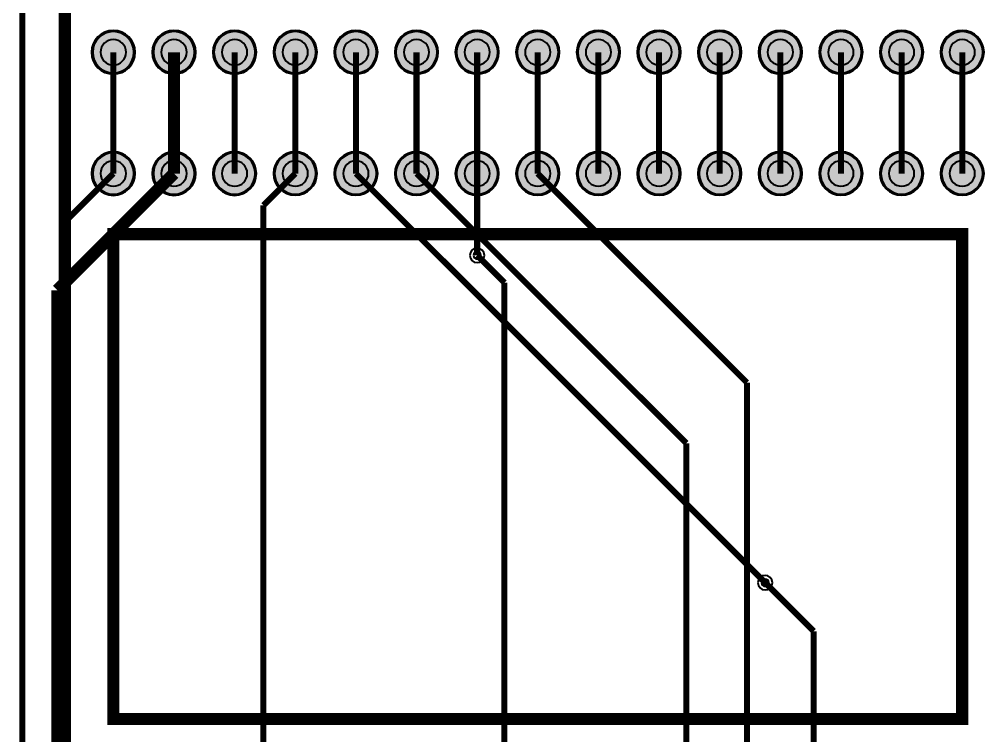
# Model space of a CAD drawing. Header units: millimetres. Extents: x -59 to 46, y -149 to -20.
# Drawn here: x -58.55 to -18.03, y -66.73 to -36.72 of the extents above; entities that cross this region are included whole.
import ezdxf

# ---------------------------------------------------------------- set-up
doc = ezdxf.new("R2010")
doc.units = ezdxf.units.MM
doc.header["$MEASUREMENT"] = 0
for name, color, linetype, true_color in [('Board-Outline-Layer', 7, 'Continuous', 0xff00ff), ('Bottom-Layer', 7, 'Continuous', 0x0000ff), ('Bottom-Paste-Mask-Layer', 7, 'Continuous', 0x800000), ('Bottom-Solder-Mask-Layer', 7, 'Continuous', 0xaa00ff), ('Hole-Layer', 7, 'Continuous', 0x222222), ('Multi-Layer', 7, 'Continuous', 0xc0c0c0), ('Top-Layer', 7, 'Continuous', 0xff0000), ('Top-Paste-Mask-Layer', 7, 'Continuous', 0x808080), ('Top-Silkscreen-Layer', 7, 'Continuous', 0xffcc00), ('Top-Solder-Mask-Layer', 7, 'Continuous', 0x800080)]:
    doc.layers.add(name, color=color, linetype=linetype, true_color=true_color)

msp = doc.modelspace()

# ---------------------------------------------------------------- hatches: boundary and pattern name
at = {"layer": 'Bottom-Layer'}
for points in [[(-55.474, -38.1, 1), (-53.747, -38.1, 1)], [(-52.934, -38.1, 1), (-51.207, -38.1, 1)], [(-50.394, -38.1, 1), (-48.666, -38.1, 1)], [(-47.854, -38.1, 1), (-46.126, -38.1, 1)], [(-45.314, -38.1, 1), (-43.586, -38.1, 1)], [(-42.774, -38.1, 1), (-41.046, -38.1, 1)], [(-40.234, -38.1, 1), (-38.506, -38.1, 1)], [(-37.694, -38.1, 1), (-35.966, -38.1, 1)], [(-35.154, -38.1, 1), (-33.426, -38.1, 1)], [(-32.614, -38.1, 1), (-30.886, -38.1, 1)], [(-30.074, -38.1, 1), (-28.346, -38.1, 1)], [(-27.534, -38.1, 1), (-25.806, -38.1, 1)], [(-24.994, -38.1, 1), (-23.266, -38.1, 1)], [(-22.454, -38.1, 1), (-20.726, -38.1, 1)], [(-19.914, -38.1, 1), (-18.186, -38.1, 1)], [(-55.474, -43.18, 1), (-53.747, -43.18, 1)], [(-52.934, -43.18, 1), (-51.207, -43.18, 1)], [(-50.394, -43.18, 1), (-48.666, -43.18, 1)], [(-47.854, -43.18, 1), (-46.126, -43.18, 1)], [(-45.314, -43.18, 1), (-43.586, -43.18, 1)], [(-42.774, -43.18, 1), (-41.046, -43.18, 1)], [(-40.234, -43.18, 1), (-38.506, -43.18, 1)], [(-37.694, -43.18, 1), (-35.966, -43.18, 1)], [(-35.154, -43.18, 1), (-33.426, -43.18, 1)], [(-32.614, -43.18, 1), (-30.886, -43.18, 1)], [(-30.074, -43.18, 1), (-28.346, -43.18, 1)], [(-27.534, -43.18, 1), (-25.806, -43.18, 1)], [(-24.994, -43.18, 1), (-23.266, -43.18, 1)], [(-22.454, -43.18, 1), (-20.726, -43.18, 1)], [(-19.914, -43.18, 1), (-18.186, -43.18, 1)]]:
    msp.add_hatch(color=256, dxfattribs=at).paths.add_polyline_path(points)
at = {"layer": 'Bottom-Paste-Mask-Layer'}
for points in [[(-55.474, -38.1, 1), (-53.747, -38.1, 1)], [(-52.934, -38.1, 1), (-51.207, -38.1, 1)], [(-50.394, -38.1, 1), (-48.666, -38.1, 1)], [(-47.854, -38.1, 1), (-46.126, -38.1, 1)], [(-45.314, -38.1, 1), (-43.586, -38.1, 1)], [(-42.774, -38.1, 1), (-41.046, -38.1, 1)], [(-40.234, -38.1, 1), (-38.506, -38.1, 1)], [(-37.694, -38.1, 1), (-35.966, -38.1, 1)], [(-35.154, -38.1, 1), (-33.426, -38.1, 1)], [(-32.614, -38.1, 1), (-30.886, -38.1, 1)], [(-30.074, -38.1, 1), (-28.346, -38.1, 1)], [(-27.534, -38.1, 1), (-25.806, -38.1, 1)], [(-24.994, -38.1, 1), (-23.266, -38.1, 1)], [(-22.454, -38.1, 1), (-20.726, -38.1, 1)], [(-19.914, -38.1, 1), (-18.186, -38.1, 1)], [(-55.474, -43.18, 1), (-53.747, -43.18, 1)], [(-52.934, -43.18, 1), (-51.207, -43.18, 1)], [(-50.394, -43.18, 1), (-48.666, -43.18, 1)], [(-47.854, -43.18, 1), (-46.126, -43.18, 1)], [(-45.314, -43.18, 1), (-43.586, -43.18, 1)], [(-42.774, -43.18, 1), (-41.046, -43.18, 1)], [(-40.234, -43.18, 1), (-38.506, -43.18, 1)], [(-37.694, -43.18, 1), (-35.966, -43.18, 1)], [(-35.154, -43.18, 1), (-33.426, -43.18, 1)], [(-32.614, -43.18, 1), (-30.886, -43.18, 1)], [(-30.074, -43.18, 1), (-28.346, -43.18, 1)], [(-27.534, -43.18, 1), (-25.806, -43.18, 1)], [(-24.994, -43.18, 1), (-23.266, -43.18, 1)], [(-22.454, -43.18, 1), (-20.726, -43.18, 1)], [(-19.914, -43.18, 1), (-18.186, -43.18, 1)]]:
    msp.add_hatch(color=256, dxfattribs=at).paths.add_polyline_path(points)
at = {"layer": 'Bottom-Solder-Mask-Layer'}
for points in [[(-55.525, -38.1, 1), (-53.696, -38.1, 1)], [(-52.985, -38.1, 1), (-51.156, -38.1, 1)], [(-50.445, -38.1, 1), (-48.616, -38.1, 1)], [(-47.904, -38.1, 1), (-46.076, -38.1, 1)], [(-45.364, -38.1, 1), (-43.536, -38.1, 1)], [(-42.824, -38.1, 1), (-40.996, -38.1, 1)], [(-40.284, -38.1, 1), (-38.456, -38.1, 1)], [(-37.744, -38.1, 1), (-35.916, -38.1, 1)], [(-35.204, -38.1, 1), (-33.376, -38.1, 1)], [(-32.664, -38.1, 1), (-30.836, -38.1, 1)], [(-30.124, -38.1, 1), (-28.296, -38.1, 1)], [(-27.584, -38.1, 1), (-25.756, -38.1, 1)], [(-25.044, -38.1, 1), (-23.216, -38.1, 1)], [(-22.504, -38.1, 1), (-20.676, -38.1, 1)], [(-19.964, -38.1, 1), (-18.136, -38.1, 1)], [(-55.525, -43.18, 1), (-53.696, -43.18, 1)], [(-52.985, -43.18, 1), (-51.156, -43.18, 1)], [(-50.445, -43.18, 1), (-48.616, -43.18, 1)], [(-47.904, -43.18, 1), (-46.076, -43.18, 1)], [(-45.364, -43.18, 1), (-43.536, -43.18, 1)], [(-42.824, -43.18, 1), (-40.996, -43.18, 1)], [(-40.284, -43.18, 1), (-38.456, -43.18, 1)], [(-37.744, -43.18, 1), (-35.916, -43.18, 1)], [(-35.204, -43.18, 1), (-33.376, -43.18, 1)], [(-32.664, -43.18, 1), (-30.836, -43.18, 1)], [(-30.124, -43.18, 1), (-28.296, -43.18, 1)], [(-27.584, -43.18, 1), (-25.756, -43.18, 1)], [(-25.044, -43.18, 1), (-23.216, -43.18, 1)], [(-22.504, -43.18, 1), (-20.676, -43.18, 1)], [(-19.964, -43.18, 1), (-18.136, -43.18, 1)]]:
    msp.add_hatch(color=256, dxfattribs=at).paths.add_polyline_path(points)
at = {"layer": 'Hole-Layer'}
for points in [[(-55.144, -38.1, 1), (-54.077, -38.1, 1)], [(-52.604, -38.1, 1), (-51.537, -38.1, 1)], [(-50.064, -38.1, 1), (-48.997, -38.1, 1)], [(-47.523, -38.1, 1), (-46.457, -38.1, 1)], [(-44.983, -38.1, 1), (-43.917, -38.1, 1)], [(-42.443, -38.1, 1), (-41.377, -38.1, 1)], [(-39.903, -38.1, 1), (-38.837, -38.1, 1)], [(-37.363, -38.1, 1), (-36.297, -38.1, 1)], [(-34.823, -38.1, 1), (-33.757, -38.1, 1)], [(-32.283, -38.1, 1), (-31.217, -38.1, 1)], [(-29.743, -38.1, 1), (-28.677, -38.1, 1)], [(-27.203, -38.1, 1), (-26.137, -38.1, 1)], [(-24.663, -38.1, 1), (-23.597, -38.1, 1)], [(-22.123, -38.1, 1), (-21.057, -38.1, 1)], [(-19.583, -38.1, 1), (-18.517, -38.1, 1)], [(-55.144, -43.18, 1), (-54.077, -43.18, 1)], [(-52.604, -43.18, 1), (-51.537, -43.18, 1)], [(-50.064, -43.18, 1), (-48.997, -43.18, 1)], [(-47.523, -43.18, 1), (-46.457, -43.18, 1)], [(-44.983, -43.18, 1), (-43.917, -43.18, 1)], [(-42.443, -43.18, 1), (-41.377, -43.18, 1)], [(-39.903, -43.18, 1), (-38.837, -43.18, 1)], [(-37.363, -43.18, 1), (-36.297, -43.18, 1)], [(-34.823, -43.18, 1), (-33.757, -43.18, 1)], [(-32.283, -43.18, 1), (-31.217, -43.18, 1)], [(-29.743, -43.18, 1), (-28.677, -43.18, 1)], [(-27.203, -43.18, 1), (-26.137, -43.18, 1)], [(-24.663, -43.18, 1), (-23.597, -43.18, 1)], [(-22.123, -43.18, 1), (-21.057, -43.18, 1)], [(-19.583, -43.18, 1), (-18.517, -43.18, 1)]]:
    msp.add_hatch(color=256, dxfattribs=at).paths.add_polyline_path(points)
at = {"layer": 'Multi-Layer'}
for points in [[(-55.474, -38.1, 1), (-53.747, -38.1, 1)], [(-55.474, -38.1, 1), (-53.747, -38.1, 1)], [(-55.474, -38.1, 1), (-53.747, -38.1, 1)], [(-52.934, -38.1, 1), (-51.207, -38.1, 1)], [(-52.934, -38.1, 1), (-51.207, -38.1, 1)], [(-52.934, -38.1, 1), (-51.207, -38.1, 1)], [(-50.394, -38.1, 1), (-48.666, -38.1, 1)], [(-50.394, -38.1, 1), (-48.666, -38.1, 1)], [(-50.394, -38.1, 1), (-48.666, -38.1, 1)], [(-47.854, -38.1, 1), (-46.126, -38.1, 1)], [(-47.854, -38.1, 1), (-46.126, -38.1, 1)], [(-47.854, -38.1, 1), (-46.126, -38.1, 1)], [(-45.314, -38.1, 1), (-43.586, -38.1, 1)], [(-45.314, -38.1, 1), (-43.586, -38.1, 1)], [(-45.314, -38.1, 1), (-43.586, -38.1, 1)], [(-42.774, -38.1, 1), (-41.046, -38.1, 1)], [(-42.774, -38.1, 1), (-41.046, -38.1, 1)], [(-42.774, -38.1, 1), (-41.046, -38.1, 1)], [(-40.234, -38.1, 1), (-38.506, -38.1, 1)], [(-40.234, -38.1, 1), (-38.506, -38.1, 1)], [(-40.234, -38.1, 1), (-38.506, -38.1, 1)], [(-37.694, -38.1, 1), (-35.966, -38.1, 1)], [(-37.694, -38.1, 1), (-35.966, -38.1, 1)], [(-37.694, -38.1, 1), (-35.966, -38.1, 1)], [(-35.154, -38.1, 1), (-33.426, -38.1, 1)], [(-35.154, -38.1, 1), (-33.426, -38.1, 1)], [(-35.154, -38.1, 1), (-33.426, -38.1, 1)], [(-32.614, -38.1, 1), (-30.886, -38.1, 1)], [(-32.614, -38.1, 1), (-30.886, -38.1, 1)], [(-32.614, -38.1, 1), (-30.886, -38.1, 1)], [(-30.074, -38.1, 1), (-28.346, -38.1, 1)], [(-30.074, -38.1, 1), (-28.346, -38.1, 1)], [(-30.074, -38.1, 1), (-28.346, -38.1, 1)], [(-27.534, -38.1, 1), (-25.806, -38.1, 1)], [(-27.534, -38.1, 1), (-25.806, -38.1, 1)], [(-27.534, -38.1, 1), (-25.806, -38.1, 1)], [(-24.994, -38.1, 1), (-23.266, -38.1, 1)], [(-24.994, -38.1, 1), (-23.266, -38.1, 1)], [(-24.994, -38.1, 1), (-23.266, -38.1, 1)], [(-22.454, -38.1, 1), (-20.726, -38.1, 1)], [(-22.454, -38.1, 1), (-20.726, -38.1, 1)], [(-22.454, -38.1, 1), (-20.726, -38.1, 1)], [(-19.914, -38.1, 1), (-18.186, -38.1, 1)], [(-19.914, -38.1, 1), (-18.186, -38.1, 1)], [(-19.914, -38.1, 1), (-18.186, -38.1, 1)], [(-55.474, -43.18, 1), (-53.747, -43.18, 1)], [(-55.474, -43.18, 1), (-53.747, -43.18, 1)], [(-55.474, -43.18, 1), (-53.747, -43.18, 1)], [(-52.934, -43.18, 1), (-51.207, -43.18, 1)], [(-52.934, -43.18, 1), (-51.207, -43.18, 1)], [(-52.934, -43.18, 1), (-51.207, -43.18, 1)], [(-50.394, -43.18, 1), (-48.666, -43.18, 1)], [(-50.394, -43.18, 1), (-48.666, -43.18, 1)], [(-50.394, -43.18, 1), (-48.666, -43.18, 1)], [(-47.854, -43.18, 1), (-46.126, -43.18, 1)], [(-47.854, -43.18, 1), (-46.126, -43.18, 1)], [(-47.854, -43.18, 1), (-46.126, -43.18, 1)], [(-45.314, -43.18, 1), (-43.586, -43.18, 1)], [(-45.314, -43.18, 1), (-43.586, -43.18, 1)], [(-45.314, -43.18, 1), (-43.586, -43.18, 1)], [(-42.774, -43.18, 1), (-41.046, -43.18, 1)], [(-42.774, -43.18, 1), (-41.046, -43.18, 1)], [(-42.774, -43.18, 1), (-41.046, -43.18, 1)], [(-40.234, -43.18, 1), (-38.506, -43.18, 1)], [(-40.234, -43.18, 1), (-38.506, -43.18, 1)], [(-40.234, -43.18, 1), (-38.506, -43.18, 1)], [(-37.694, -43.18, 1), (-35.966, -43.18, 1)], [(-37.694, -43.18, 1), (-35.966, -43.18, 1)], [(-37.694, -43.18, 1), (-35.966, -43.18, 1)], [(-35.154, -43.18, 1), (-33.426, -43.18, 1)], [(-35.154, -43.18, 1), (-33.426, -43.18, 1)], [(-35.154, -43.18, 1), (-33.426, -43.18, 1)], [(-32.614, -43.18, 1), (-30.886, -43.18, 1)], [(-32.614, -43.18, 1), (-30.886, -43.18, 1)], [(-32.614, -43.18, 1), (-30.886, -43.18, 1)], [(-30.074, -43.18, 1), (-28.346, -43.18, 1)], [(-30.074, -43.18, 1), (-28.346, -43.18, 1)], [(-30.074, -43.18, 1), (-28.346, -43.18, 1)], [(-27.534, -43.18, 1), (-25.806, -43.18, 1)], [(-27.534, -43.18, 1), (-25.806, -43.18, 1)], [(-27.534, -43.18, 1), (-25.806, -43.18, 1)], [(-24.994, -43.18, 1), (-23.266, -43.18, 1)], [(-24.994, -43.18, 1), (-23.266, -43.18, 1)], [(-24.994, -43.18, 1), (-23.266, -43.18, 1)], [(-22.454, -43.18, 1), (-20.726, -43.18, 1)], [(-22.454, -43.18, 1), (-20.726, -43.18, 1)], [(-22.454, -43.18, 1), (-20.726, -43.18, 1)], [(-19.914, -43.18, 1), (-18.186, -43.18, 1)], [(-19.914, -43.18, 1), (-18.186, -43.18, 1)], [(-19.914, -43.18, 1), (-18.186, -43.18, 1)]]:
    msp.add_hatch(color=256, dxfattribs=at).paths.add_polyline_path(points)
at = {"layer": 'Top-Layer'}
for points in [[(-55.474, -38.1, 1), (-53.747, -38.1, 1)], [(-52.934, -38.1, 1), (-51.207, -38.1, 1)], [(-50.394, -38.1, 1), (-48.666, -38.1, 1)], [(-47.854, -38.1, 1), (-46.126, -38.1, 1)], [(-45.314, -38.1, 1), (-43.586, -38.1, 1)], [(-42.774, -38.1, 1), (-41.046, -38.1, 1)], [(-40.234, -38.1, 1), (-38.506, -38.1, 1)], [(-37.694, -38.1, 1), (-35.966, -38.1, 1)], [(-35.154, -38.1, 1), (-33.426, -38.1, 1)], [(-32.614, -38.1, 1), (-30.886, -38.1, 1)], [(-30.074, -38.1, 1), (-28.346, -38.1, 1)], [(-27.534, -38.1, 1), (-25.806, -38.1, 1)], [(-24.994, -38.1, 1), (-23.266, -38.1, 1)], [(-22.454, -38.1, 1), (-20.726, -38.1, 1)], [(-19.914, -38.1, 1), (-18.186, -38.1, 1)], [(-55.474, -43.18, 1), (-53.747, -43.18, 1)], [(-52.934, -43.18, 1), (-51.207, -43.18, 1)], [(-50.394, -43.18, 1), (-48.666, -43.18, 1)], [(-47.854, -43.18, 1), (-46.126, -43.18, 1)], [(-45.314, -43.18, 1), (-43.586, -43.18, 1)], [(-42.774, -43.18, 1), (-41.046, -43.18, 1)], [(-40.234, -43.18, 1), (-38.506, -43.18, 1)], [(-37.694, -43.18, 1), (-35.966, -43.18, 1)], [(-35.154, -43.18, 1), (-33.426, -43.18, 1)], [(-32.614, -43.18, 1), (-30.886, -43.18, 1)], [(-30.074, -43.18, 1), (-28.346, -43.18, 1)], [(-27.534, -43.18, 1), (-25.806, -43.18, 1)], [(-24.994, -43.18, 1), (-23.266, -43.18, 1)], [(-22.454, -43.18, 1), (-20.726, -43.18, 1)], [(-19.914, -43.18, 1), (-18.186, -43.18, 1)]]:
    msp.add_hatch(color=256, dxfattribs=at).paths.add_polyline_path(points)
at = {"layer": 'Top-Paste-Mask-Layer'}
for points in [[(-55.474, -38.1, 1), (-53.747, -38.1, 1)], [(-52.934, -38.1, 1), (-51.207, -38.1, 1)], [(-50.394, -38.1, 1), (-48.666, -38.1, 1)], [(-47.854, -38.1, 1), (-46.126, -38.1, 1)], [(-45.314, -38.1, 1), (-43.586, -38.1, 1)], [(-42.774, -38.1, 1), (-41.046, -38.1, 1)], [(-40.234, -38.1, 1), (-38.506, -38.1, 1)], [(-37.694, -38.1, 1), (-35.966, -38.1, 1)], [(-35.154, -38.1, 1), (-33.426, -38.1, 1)], [(-32.614, -38.1, 1), (-30.886, -38.1, 1)], [(-30.074, -38.1, 1), (-28.346, -38.1, 1)], [(-27.534, -38.1, 1), (-25.806, -38.1, 1)], [(-24.994, -38.1, 1), (-23.266, -38.1, 1)], [(-22.454, -38.1, 1), (-20.726, -38.1, 1)], [(-19.914, -38.1, 1), (-18.186, -38.1, 1)], [(-55.474, -43.18, 1), (-53.747, -43.18, 1)], [(-52.934, -43.18, 1), (-51.207, -43.18, 1)], [(-50.394, -43.18, 1), (-48.666, -43.18, 1)], [(-47.854, -43.18, 1), (-46.126, -43.18, 1)], [(-45.314, -43.18, 1), (-43.586, -43.18, 1)], [(-42.774, -43.18, 1), (-41.046, -43.18, 1)], [(-40.234, -43.18, 1), (-38.506, -43.18, 1)], [(-37.694, -43.18, 1), (-35.966, -43.18, 1)], [(-35.154, -43.18, 1), (-33.426, -43.18, 1)], [(-32.614, -43.18, 1), (-30.886, -43.18, 1)], [(-30.074, -43.18, 1), (-28.346, -43.18, 1)], [(-27.534, -43.18, 1), (-25.806, -43.18, 1)], [(-24.994, -43.18, 1), (-23.266, -43.18, 1)], [(-22.454, -43.18, 1), (-20.726, -43.18, 1)], [(-19.914, -43.18, 1), (-18.186, -43.18, 1)]]:
    msp.add_hatch(color=256, dxfattribs=at).paths.add_polyline_path(points)
at = {"layer": 'Top-Solder-Mask-Layer'}
for points in [[(-55.525, -38.1, 1), (-53.696, -38.1, 1)], [(-52.985, -38.1, 1), (-51.156, -38.1, 1)], [(-50.445, -38.1, 1), (-48.616, -38.1, 1)], [(-47.904, -38.1, 1), (-46.076, -38.1, 1)], [(-45.364, -38.1, 1), (-43.536, -38.1, 1)], [(-42.824, -38.1, 1), (-40.996, -38.1, 1)], [(-40.284, -38.1, 1), (-38.456, -38.1, 1)], [(-37.744, -38.1, 1), (-35.916, -38.1, 1)], [(-35.204, -38.1, 1), (-33.376, -38.1, 1)], [(-32.664, -38.1, 1), (-30.836, -38.1, 1)], [(-30.124, -38.1, 1), (-28.296, -38.1, 1)], [(-27.584, -38.1, 1), (-25.756, -38.1, 1)], [(-25.044, -38.1, 1), (-23.216, -38.1, 1)], [(-22.504, -38.1, 1), (-20.676, -38.1, 1)], [(-19.964, -38.1, 1), (-18.136, -38.1, 1)], [(-55.525, -43.18, 1), (-53.696, -43.18, 1)], [(-52.985, -43.18, 1), (-51.156, -43.18, 1)], [(-50.445, -43.18, 1), (-48.616, -43.18, 1)], [(-47.904, -43.18, 1), (-46.076, -43.18, 1)], [(-45.364, -43.18, 1), (-43.536, -43.18, 1)], [(-42.824, -43.18, 1), (-40.996, -43.18, 1)], [(-40.284, -43.18, 1), (-38.456, -43.18, 1)], [(-37.744, -43.18, 1), (-35.916, -43.18, 1)], [(-35.204, -43.18, 1), (-33.376, -43.18, 1)], [(-32.664, -43.18, 1), (-30.836, -43.18, 1)], [(-30.124, -43.18, 1), (-28.296, -43.18, 1)], [(-27.584, -43.18, 1), (-25.756, -43.18, 1)], [(-25.044, -43.18, 1), (-23.216, -43.18, 1)], [(-22.504, -43.18, 1), (-20.676, -43.18, 1)], [(-19.964, -43.18, 1), (-18.136, -43.18, 1)]]:
    msp.add_hatch(color=256, dxfattribs=at).paths.add_polyline_path(points)

# ---------------------------------------------------------------- linework, layer by layer
at = {"layer": 'Board-Outline-Layer', "const_width": 0.254}
msp.add_lwpolyline([(35.56, -83.82), (35.56, -109.22), (33.02, -111.76), (-55.88, -111.76), (-58.42, -109.22), (-58.42, -25.4), (-53.34, -20.32), (38.1, -20.32), (46.228, -28.448), (46.228, -78.486)], close=True, dxfattribs=at)
at = {"layer": 'Bottom-Layer'}
for points in [[(-55.474, -38.1, 1), (-53.747, -38.1, 1)], [(-52.934, -38.1, 1), (-51.207, -38.1, 1)], [(-50.394, -38.1, 1), (-48.666, -38.1, 1)], [(-47.854, -38.1, 1), (-46.126, -38.1, 1)], [(-45.314, -38.1, 1), (-43.586, -38.1, 1)], [(-42.774, -38.1, 1), (-41.046, -38.1, 1)], [(-40.234, -38.1, 1), (-38.506, -38.1, 1)], [(-37.694, -38.1, 1), (-35.966, -38.1, 1)], [(-35.154, -38.1, 1), (-33.426, -38.1, 1)], [(-32.614, -38.1, 1), (-30.886, -38.1, 1)], [(-30.074, -38.1, 1), (-28.346, -38.1, 1)], [(-27.534, -38.1, 1), (-25.806, -38.1, 1)], [(-24.994, -38.1, 1), (-23.266, -38.1, 1)], [(-22.454, -38.1, 1), (-20.726, -38.1, 1)], [(-19.914, -38.1, 1), (-18.186, -38.1, 1)], [(-55.474, -43.18, 1), (-53.747, -43.18, 1)], [(-52.934, -43.18, 1), (-51.207, -43.18, 1)], [(-50.394, -43.18, 1), (-48.666, -43.18, 1)], [(-47.854, -43.18, 1), (-46.126, -43.18, 1)], [(-45.314, -43.18, 1), (-43.586, -43.18, 1)], [(-42.774, -43.18, 1), (-41.046, -43.18, 1)], [(-40.234, -43.18, 1), (-38.506, -43.18, 1)], [(-37.694, -43.18, 1), (-35.966, -43.18, 1)], [(-35.154, -43.18, 1), (-33.426, -43.18, 1)], [(-32.614, -43.18, 1), (-30.886, -43.18, 1)], [(-30.074, -43.18, 1), (-28.346, -43.18, 1)], [(-27.534, -43.18, 1), (-25.806, -43.18, 1)], [(-24.994, -43.18, 1), (-23.266, -43.18, 1)], [(-22.454, -43.18, 1), (-20.726, -43.18, 1)], [(-19.914, -43.18, 1), (-18.186, -43.18, 1)]]:
    msp.add_lwpolyline(points, format="xyb", close=True, dxfattribs=at)
for points, const_width in [([(-52.07, -43.18), (-52.07, -38.1)], 0.508), ([(-49.53, -43.18), (-49.53, -38.1)], 0.254), ([(-46.99, -43.18), (-46.99, -38.1)], 0.254), ([(-44.45, -43.18), (-44.45, -38.1)], 0.254), ([(-39.37, -43.18), (-39.37, -38.1)], 0.254), ([(-34.29, -43.18), (-34.29, -38.1)], 0.254), ([(-31.75, -43.18), (-31.75, -38.1)], 0.254), ([(-29.21, -43.18), (-29.21, -38.1)], 0.254), ([(-26.67, -43.18), (-26.67, -38.1)], 0.254), ([(-24.13, -43.18), (-24.13, -38.1)], 0.254), ([(-21.59, -43.18), (-21.59, -38.1)], 0.254), ([(-19.05, -43.18), (-19.05, -38.1)], 0.254), ([(-56.96, -48.07), (-52.07, -43.18)], 0.508), ([(-48.324, -44.514), (-46.99, -43.18)], 0.254), ([(-27.305, -60.325), (-44.45, -43.18)], 0.254), ([(-39.37, -46.609), (-39.37, -43.18)], 0.254), ([(-48.324, -75.248), (-48.324, -44.514)], 0.254), ([(-56.96, -93.536), (-56.96, -48.07)], 0.508)]:
    msp.add_lwpolyline(points, dxfattribs=dict(at, const_width=const_width))
at = {"layer": 'Bottom-Paste-Mask-Layer'}
for points in [[(-55.474, -38.1, 1), (-53.747, -38.1, 1)], [(-52.934, -38.1, 1), (-51.207, -38.1, 1)], [(-50.394, -38.1, 1), (-48.666, -38.1, 1)], [(-47.854, -38.1, 1), (-46.126, -38.1, 1)], [(-45.314, -38.1, 1), (-43.586, -38.1, 1)], [(-42.774, -38.1, 1), (-41.046, -38.1, 1)], [(-40.234, -38.1, 1), (-38.506, -38.1, 1)], [(-37.694, -38.1, 1), (-35.966, -38.1, 1)], [(-35.154, -38.1, 1), (-33.426, -38.1, 1)], [(-32.614, -38.1, 1), (-30.886, -38.1, 1)], [(-30.074, -38.1, 1), (-28.346, -38.1, 1)], [(-27.534, -38.1, 1), (-25.806, -38.1, 1)], [(-24.994, -38.1, 1), (-23.266, -38.1, 1)], [(-22.454, -38.1, 1), (-20.726, -38.1, 1)], [(-19.914, -38.1, 1), (-18.186, -38.1, 1)], [(-55.474, -43.18, 1), (-53.747, -43.18, 1)], [(-52.934, -43.18, 1), (-51.207, -43.18, 1)], [(-50.394, -43.18, 1), (-48.666, -43.18, 1)], [(-47.854, -43.18, 1), (-46.126, -43.18, 1)], [(-45.314, -43.18, 1), (-43.586, -43.18, 1)], [(-42.774, -43.18, 1), (-41.046, -43.18, 1)], [(-40.234, -43.18, 1), (-38.506, -43.18, 1)], [(-37.694, -43.18, 1), (-35.966, -43.18, 1)], [(-35.154, -43.18, 1), (-33.426, -43.18, 1)], [(-32.614, -43.18, 1), (-30.886, -43.18, 1)], [(-30.074, -43.18, 1), (-28.346, -43.18, 1)], [(-27.534, -43.18, 1), (-25.806, -43.18, 1)], [(-24.994, -43.18, 1), (-23.266, -43.18, 1)], [(-22.454, -43.18, 1), (-20.726, -43.18, 1)], [(-19.914, -43.18, 1), (-18.186, -43.18, 1)]]:
    msp.add_lwpolyline(points, format="xyb", close=True, dxfattribs=at)
at = {"layer": 'Bottom-Solder-Mask-Layer'}
for points in [[(-55.525, -38.1, 1), (-53.696, -38.1), (-53.696, -38.1, 1), (-55.525, -38.1)], [(-52.985, -38.1, 1), (-51.156, -38.1), (-51.156, -38.1, 1), (-52.985, -38.1)], [(-50.445, -38.1, 1), (-48.616, -38.1), (-48.616, -38.1, 1), (-50.445, -38.1)], [(-47.904, -38.1, 1), (-46.076, -38.1), (-46.076, -38.1, 1), (-47.904, -38.1)], [(-45.364, -38.1, 1), (-43.536, -38.1), (-43.536, -38.1, 1), (-45.364, -38.1)], [(-42.824, -38.1, 1), (-40.996, -38.1), (-40.996, -38.1, 1), (-42.824, -38.1)], [(-40.284, -38.1, 1), (-38.456, -38.1), (-38.456, -38.1, 1), (-40.284, -38.1)], [(-37.744, -38.1, 1), (-35.916, -38.1), (-35.916, -38.1, 1), (-37.744, -38.1)], [(-35.204, -38.1, 1), (-33.376, -38.1), (-33.376, -38.1, 1), (-35.204, -38.1)], [(-32.664, -38.1, 1), (-30.836, -38.1), (-30.836, -38.1, 1), (-32.664, -38.1)], [(-30.124, -38.1, 1), (-28.296, -38.1), (-28.296, -38.1, 1), (-30.124, -38.1)], [(-27.584, -38.1, 1), (-25.756, -38.1), (-25.756, -38.1, 1), (-27.584, -38.1)], [(-25.044, -38.1, 1), (-23.216, -38.1), (-23.216, -38.1, 1), (-25.044, -38.1)], [(-22.504, -38.1, 1), (-20.676, -38.1), (-20.676, -38.1, 1), (-22.504, -38.1)], [(-19.964, -38.1, 1), (-18.136, -38.1), (-18.136, -38.1, 1), (-19.964, -38.1)], [(-55.525, -43.18, 1), (-53.696, -43.18), (-53.696, -43.18, 1), (-55.525, -43.18)], [(-52.985, -43.18, 1), (-51.156, -43.18), (-51.156, -43.18, 1), (-52.985, -43.18)], [(-50.445, -43.18, 1), (-48.616, -43.18), (-48.616, -43.18, 1), (-50.445, -43.18)], [(-47.904, -43.18, 1), (-46.076, -43.18), (-46.076, -43.18, 1), (-47.904, -43.18)], [(-45.364, -43.18, 1), (-43.536, -43.18), (-43.536, -43.18, 1), (-45.364, -43.18)], [(-42.824, -43.18, 1), (-40.996, -43.18), (-40.996, -43.18, 1), (-42.824, -43.18)], [(-40.284, -43.18, 1), (-38.456, -43.18), (-38.456, -43.18, 1), (-40.284, -43.18)], [(-37.744, -43.18, 1), (-35.916, -43.18), (-35.916, -43.18, 1), (-37.744, -43.18)], [(-35.204, -43.18, 1), (-33.376, -43.18), (-33.376, -43.18, 1), (-35.204, -43.18)], [(-32.664, -43.18, 1), (-30.836, -43.18), (-30.836, -43.18, 1), (-32.664, -43.18)], [(-30.124, -43.18, 1), (-28.296, -43.18), (-28.296, -43.18, 1), (-30.124, -43.18)], [(-27.584, -43.18, 1), (-25.756, -43.18), (-25.756, -43.18, 1), (-27.584, -43.18)], [(-25.044, -43.18, 1), (-23.216, -43.18), (-23.216, -43.18, 1), (-25.044, -43.18)], [(-22.504, -43.18, 1), (-20.676, -43.18), (-20.676, -43.18, 1), (-22.504, -43.18)], [(-19.964, -43.18, 1), (-18.136, -43.18), (-18.136, -43.18, 1), (-19.964, -43.18)]]:
    msp.add_lwpolyline(points, format="xyb", dxfattribs=at)
at = {"layer": 'Hole-Layer'}
for points in [[(-55.144, -38.1, 1), (-54.077, -38.1), (-54.077, -38.1, 1), (-55.144, -38.1)], [(-52.604, -38.1, 1), (-51.537, -38.1), (-51.537, -38.1, 1), (-52.604, -38.1)], [(-50.064, -38.1, 1), (-48.997, -38.1), (-48.997, -38.1, 1), (-50.064, -38.1)], [(-47.523, -38.1, 1), (-46.457, -38.1), (-46.457, -38.1, 1), (-47.523, -38.1)], [(-44.983, -38.1, 1), (-43.917, -38.1), (-43.917, -38.1, 1), (-44.983, -38.1)], [(-42.443, -38.1, 1), (-41.377, -38.1), (-41.377, -38.1, 1), (-42.443, -38.1)], [(-39.903, -38.1, 1), (-38.837, -38.1), (-38.837, -38.1, 1), (-39.903, -38.1)], [(-37.363, -38.1, 1), (-36.297, -38.1), (-36.297, -38.1, 1), (-37.363, -38.1)], [(-34.823, -38.1, 1), (-33.757, -38.1), (-33.757, -38.1, 1), (-34.823, -38.1)], [(-32.283, -38.1, 1), (-31.217, -38.1), (-31.217, -38.1, 1), (-32.283, -38.1)], [(-29.743, -38.1, 1), (-28.677, -38.1), (-28.677, -38.1, 1), (-29.743, -38.1)], [(-27.203, -38.1, 1), (-26.137, -38.1), (-26.137, -38.1, 1), (-27.203, -38.1)], [(-24.663, -38.1, 1), (-23.597, -38.1), (-23.597, -38.1, 1), (-24.663, -38.1)], [(-22.123, -38.1, 1), (-21.057, -38.1), (-21.057, -38.1, 1), (-22.123, -38.1)], [(-19.583, -38.1, 1), (-18.517, -38.1), (-18.517, -38.1, 1), (-19.583, -38.1)], [(-55.144, -43.18, 1), (-54.077, -43.18), (-54.077, -43.18, 1), (-55.144, -43.18)], [(-52.604, -43.18, 1), (-51.537, -43.18), (-51.537, -43.18, 1), (-52.604, -43.18)], [(-50.064, -43.18, 1), (-48.997, -43.18), (-48.997, -43.18, 1), (-50.064, -43.18)], [(-47.523, -43.18, 1), (-46.457, -43.18), (-46.457, -43.18, 1), (-47.523, -43.18)], [(-44.983, -43.18, 1), (-43.917, -43.18), (-43.917, -43.18, 1), (-44.983, -43.18)], [(-42.443, -43.18, 1), (-41.377, -43.18), (-41.377, -43.18, 1), (-42.443, -43.18)], [(-39.903, -43.18, 1), (-38.837, -43.18), (-38.837, -43.18, 1), (-39.903, -43.18)], [(-37.363, -43.18, 1), (-36.297, -43.18), (-36.297, -43.18, 1), (-37.363, -43.18)], [(-34.823, -43.18, 1), (-33.757, -43.18), (-33.757, -43.18, 1), (-34.823, -43.18)], [(-32.283, -43.18, 1), (-31.217, -43.18), (-31.217, -43.18, 1), (-32.283, -43.18)], [(-29.743, -43.18, 1), (-28.677, -43.18), (-28.677, -43.18, 1), (-29.743, -43.18)], [(-27.203, -43.18, 1), (-26.137, -43.18), (-26.137, -43.18, 1), (-27.203, -43.18)], [(-24.663, -43.18, 1), (-23.597, -43.18), (-23.597, -43.18, 1), (-24.663, -43.18)], [(-22.123, -43.18, 1), (-21.057, -43.18), (-21.057, -43.18, 1), (-22.123, -43.18)], [(-19.583, -43.18, 1), (-18.517, -43.18), (-18.517, -43.18, 1), (-19.583, -43.18)]]:
    msp.add_lwpolyline(points, format="xyb", dxfattribs=at)
for points in [[(-39.523, -46.609, 1), (-39.218, -46.609, 1)], [(-27.458, -60.325, 1), (-27.153, -60.325, 1)]]:
    msp.add_lwpolyline(points, format="xyb", close=True, dxfattribs=at)
at = {"layer": 'Multi-Layer'}
for points in [[(-55.474, -38.1, 1), (-53.747, -38.1, 1)], [(-55.474, -38.1, 1), (-53.747, -38.1, 1)], [(-55.474, -38.1, 1), (-53.747, -38.1, 1)], [(-52.934, -38.1, 1), (-51.207, -38.1, 1)], [(-52.934, -38.1, 1), (-51.207, -38.1, 1)], [(-52.934, -38.1, 1), (-51.207, -38.1, 1)], [(-50.394, -38.1, 1), (-48.666, -38.1, 1)], [(-50.394, -38.1, 1), (-48.666, -38.1, 1)], [(-50.394, -38.1, 1), (-48.666, -38.1, 1)], [(-47.854, -38.1, 1), (-46.126, -38.1, 1)], [(-47.854, -38.1, 1), (-46.126, -38.1, 1)], [(-47.854, -38.1, 1), (-46.126, -38.1, 1)], [(-45.314, -38.1, 1), (-43.586, -38.1, 1)], [(-45.314, -38.1, 1), (-43.586, -38.1, 1)], [(-45.314, -38.1, 1), (-43.586, -38.1, 1)], [(-42.774, -38.1, 1), (-41.046, -38.1, 1)], [(-42.774, -38.1, 1), (-41.046, -38.1, 1)], [(-42.774, -38.1, 1), (-41.046, -38.1, 1)], [(-40.234, -38.1, 1), (-38.506, -38.1, 1)], [(-40.234, -38.1, 1), (-38.506, -38.1, 1)], [(-40.234, -38.1, 1), (-38.506, -38.1, 1)], [(-37.694, -38.1, 1), (-35.966, -38.1, 1)], [(-37.694, -38.1, 1), (-35.966, -38.1, 1)], [(-37.694, -38.1, 1), (-35.966, -38.1, 1)], [(-35.154, -38.1, 1), (-33.426, -38.1, 1)], [(-35.154, -38.1, 1), (-33.426, -38.1, 1)], [(-35.154, -38.1, 1), (-33.426, -38.1, 1)], [(-32.614, -38.1, 1), (-30.886, -38.1, 1)], [(-32.614, -38.1, 1), (-30.886, -38.1, 1)], [(-32.614, -38.1, 1), (-30.886, -38.1, 1)], [(-30.074, -38.1, 1), (-28.346, -38.1, 1)], [(-30.074, -38.1, 1), (-28.346, -38.1, 1)], [(-30.074, -38.1, 1), (-28.346, -38.1, 1)], [(-27.534, -38.1, 1), (-25.806, -38.1, 1)], [(-27.534, -38.1, 1), (-25.806, -38.1, 1)], [(-27.534, -38.1, 1), (-25.806, -38.1, 1)], [(-24.994, -38.1, 1), (-23.266, -38.1, 1)], [(-24.994, -38.1, 1), (-23.266, -38.1, 1)], [(-24.994, -38.1, 1), (-23.266, -38.1, 1)], [(-22.454, -38.1, 1), (-20.726, -38.1, 1)], [(-22.454, -38.1, 1), (-20.726, -38.1, 1)], [(-22.454, -38.1, 1), (-20.726, -38.1, 1)], [(-19.914, -38.1, 1), (-18.186, -38.1, 1)], [(-19.914, -38.1, 1), (-18.186, -38.1, 1)], [(-19.914, -38.1, 1), (-18.186, -38.1, 1)], [(-55.474, -43.18, 1), (-53.747, -43.18, 1)], [(-55.474, -43.18, 1), (-53.747, -43.18, 1)], [(-55.474, -43.18, 1), (-53.747, -43.18, 1)], [(-52.934, -43.18, 1), (-51.207, -43.18, 1)], [(-52.934, -43.18, 1), (-51.207, -43.18, 1)], [(-52.934, -43.18, 1), (-51.207, -43.18, 1)], [(-50.394, -43.18, 1), (-48.666, -43.18, 1)], [(-50.394, -43.18, 1), (-48.666, -43.18, 1)], [(-50.394, -43.18, 1), (-48.666, -43.18, 1)], [(-47.854, -43.18, 1), (-46.126, -43.18, 1)], [(-47.854, -43.18, 1), (-46.126, -43.18, 1)], [(-47.854, -43.18, 1), (-46.126, -43.18, 1)], [(-45.314, -43.18, 1), (-43.586, -43.18, 1)], [(-45.314, -43.18, 1), (-43.586, -43.18, 1)], [(-45.314, -43.18, 1), (-43.586, -43.18, 1)], [(-42.774, -43.18, 1), (-41.046, -43.18, 1)], [(-42.774, -43.18, 1), (-41.046, -43.18, 1)], [(-42.774, -43.18, 1), (-41.046, -43.18, 1)], [(-40.234, -43.18, 1), (-38.506, -43.18, 1)], [(-40.234, -43.18, 1), (-38.506, -43.18, 1)], [(-40.234, -43.18, 1), (-38.506, -43.18, 1)], [(-37.694, -43.18, 1), (-35.966, -43.18, 1)], [(-37.694, -43.18, 1), (-35.966, -43.18, 1)], [(-37.694, -43.18, 1), (-35.966, -43.18, 1)], [(-35.154, -43.18, 1), (-33.426, -43.18, 1)], [(-35.154, -43.18, 1), (-33.426, -43.18, 1)], [(-35.154, -43.18, 1), (-33.426, -43.18, 1)], [(-32.614, -43.18, 1), (-30.886, -43.18, 1)], [(-32.614, -43.18, 1), (-30.886, -43.18, 1)], [(-32.614, -43.18, 1), (-30.886, -43.18, 1)], [(-30.074, -43.18, 1), (-28.346, -43.18, 1)], [(-30.074, -43.18, 1), (-28.346, -43.18, 1)], [(-30.074, -43.18, 1), (-28.346, -43.18, 1)], [(-27.534, -43.18, 1), (-25.806, -43.18, 1)], [(-27.534, -43.18, 1), (-25.806, -43.18, 1)], [(-27.534, -43.18, 1), (-25.806, -43.18, 1)], [(-24.994, -43.18, 1), (-23.266, -43.18, 1)], [(-24.994, -43.18, 1), (-23.266, -43.18, 1)], [(-24.994, -43.18, 1), (-23.266, -43.18, 1)], [(-22.454, -43.18, 1), (-20.726, -43.18, 1)], [(-22.454, -43.18, 1), (-20.726, -43.18, 1)], [(-22.454, -43.18, 1), (-20.726, -43.18, 1)], [(-19.914, -43.18, 1), (-18.186, -43.18, 1)], [(-19.914, -43.18, 1), (-18.186, -43.18, 1)], [(-19.914, -43.18, 1), (-18.186, -43.18, 1)], [(-39.675, -46.609, 1), (-39.065, -46.609, 1)]]:
    msp.add_lwpolyline(points, format="xyb", close=True, dxfattribs=at)
msp.add_lwpolyline([(-27.61, -60.325, 1), (-27, -60.325), (-27, -60.325, 1), (-27.61, -60.325)], format="xyb", dxfattribs=at)
at = {"layer": 'Top-Layer'}
for points in [[(-55.474, -38.1, 1), (-53.747, -38.1, 1)], [(-52.934, -38.1, 1), (-51.207, -38.1, 1)], [(-50.394, -38.1, 1), (-48.666, -38.1, 1)], [(-47.854, -38.1, 1), (-46.126, -38.1, 1)], [(-45.314, -38.1, 1), (-43.586, -38.1, 1)], [(-42.774, -38.1, 1), (-41.046, -38.1, 1)], [(-40.234, -38.1, 1), (-38.506, -38.1, 1)], [(-37.694, -38.1, 1), (-35.966, -38.1, 1)], [(-35.154, -38.1, 1), (-33.426, -38.1, 1)], [(-32.614, -38.1, 1), (-30.886, -38.1, 1)], [(-30.074, -38.1, 1), (-28.346, -38.1, 1)], [(-27.534, -38.1, 1), (-25.806, -38.1, 1)], [(-24.994, -38.1, 1), (-23.266, -38.1, 1)], [(-22.454, -38.1, 1), (-20.726, -38.1, 1)], [(-19.914, -38.1, 1), (-18.186, -38.1, 1)], [(-55.474, -43.18, 1), (-53.747, -43.18, 1)], [(-52.934, -43.18, 1), (-51.207, -43.18, 1)], [(-50.394, -43.18, 1), (-48.666, -43.18, 1)], [(-47.854, -43.18, 1), (-46.126, -43.18, 1)], [(-45.314, -43.18, 1), (-43.586, -43.18, 1)], [(-42.774, -43.18, 1), (-41.046, -43.18, 1)], [(-40.234, -43.18, 1), (-38.506, -43.18, 1)], [(-37.694, -43.18, 1), (-35.966, -43.18, 1)], [(-35.154, -43.18, 1), (-33.426, -43.18, 1)], [(-32.614, -43.18, 1), (-30.886, -43.18, 1)], [(-30.074, -43.18, 1), (-28.346, -43.18, 1)], [(-27.534, -43.18, 1), (-25.806, -43.18, 1)], [(-24.994, -43.18, 1), (-23.266, -43.18, 1)], [(-22.454, -43.18, 1), (-20.726, -43.18, 1)], [(-19.914, -43.18, 1), (-18.186, -43.18, 1)]]:
    msp.add_lwpolyline(points, format="xyb", close=True, dxfattribs=at)
at = {"layer": 'Top-Layer', "const_width": 0.254}
for points in [[(-54.61, -43.18), (-54.61, -38.1)], [(-41.91, -43.18), (-41.91, -38.1)], [(-36.83, -43.18), (-36.83, -38.1)], [(-56.706, -45.276), (-54.61, -43.18)], [(-30.607, -54.483), (-41.91, -43.18)], [(-28.067, -51.943), (-36.83, -43.18)], [(-56.706, -91.25), (-56.706, -45.276)], [(-38.227, -47.752), (-39.37, -46.609)], [(-38.227, -74.93), (-38.227, -47.752)], [(-28.067, -74.93), (-28.067, -51.943)], [(-30.607, -75.692), (-30.607, -54.483)], [(-25.273, -62.357), (-27.305, -60.325)], [(-25.273, -76.708), (-25.273, -62.357)]]:
    msp.add_lwpolyline(points, dxfattribs=at)
at = {"layer": 'Top-Paste-Mask-Layer'}
for points in [[(-55.474, -38.1, 1), (-53.747, -38.1, 1)], [(-52.934, -38.1, 1), (-51.207, -38.1, 1)], [(-50.394, -38.1, 1), (-48.666, -38.1, 1)], [(-47.854, -38.1, 1), (-46.126, -38.1, 1)], [(-45.314, -38.1, 1), (-43.586, -38.1, 1)], [(-42.774, -38.1, 1), (-41.046, -38.1, 1)], [(-40.234, -38.1, 1), (-38.506, -38.1, 1)], [(-37.694, -38.1, 1), (-35.966, -38.1, 1)], [(-35.154, -38.1, 1), (-33.426, -38.1, 1)], [(-32.614, -38.1, 1), (-30.886, -38.1, 1)], [(-30.074, -38.1, 1), (-28.346, -38.1, 1)], [(-27.534, -38.1, 1), (-25.806, -38.1, 1)], [(-24.994, -38.1, 1), (-23.266, -38.1, 1)], [(-22.454, -38.1, 1), (-20.726, -38.1, 1)], [(-19.914, -38.1, 1), (-18.186, -38.1, 1)], [(-55.474, -43.18, 1), (-53.747, -43.18, 1)], [(-52.934, -43.18, 1), (-51.207, -43.18, 1)], [(-50.394, -43.18, 1), (-48.666, -43.18, 1)], [(-47.854, -43.18, 1), (-46.126, -43.18, 1)], [(-45.314, -43.18, 1), (-43.586, -43.18, 1)], [(-42.774, -43.18, 1), (-41.046, -43.18, 1)], [(-40.234, -43.18, 1), (-38.506, -43.18, 1)], [(-37.694, -43.18, 1), (-35.966, -43.18, 1)], [(-35.154, -43.18, 1), (-33.426, -43.18, 1)], [(-32.614, -43.18, 1), (-30.886, -43.18, 1)], [(-30.074, -43.18, 1), (-28.346, -43.18, 1)], [(-27.534, -43.18, 1), (-25.806, -43.18, 1)], [(-24.994, -43.18, 1), (-23.266, -43.18, 1)], [(-22.454, -43.18, 1), (-20.726, -43.18, 1)], [(-19.914, -43.18, 1), (-18.186, -43.18, 1)]]:
    msp.add_lwpolyline(points, format="xyb", close=True, dxfattribs=at)
at = {"layer": 'Top-Silkscreen-Layer', "const_width": 0.508}
for points in [[(21.463, -33.655), (21.463, -78.105), (-56.642, -78.105), (-56.642, -33.655)], [(21.463, -33.655), (21.463, -78.105), (-56.642, -78.105), (-56.642, -33.655)], [(-54.61, -45.72), (-19.05, -45.72), (-19.05, -66.04), (-54.61, -66.04)], [(-54.61, -45.72), (-19.05, -45.72), (-19.05, -66.04), (-54.61, -66.04)]]:
    msp.add_lwpolyline(points, close=True, dxfattribs=at)
at = {"layer": 'Top-Solder-Mask-Layer'}
for points in [[(-55.525, -38.1, 1), (-53.696, -38.1), (-53.696, -38.1, 1), (-55.525, -38.1)], [(-52.985, -38.1, 1), (-51.156, -38.1), (-51.156, -38.1, 1), (-52.985, -38.1)], [(-50.445, -38.1, 1), (-48.616, -38.1), (-48.616, -38.1, 1), (-50.445, -38.1)], [(-47.904, -38.1, 1), (-46.076, -38.1), (-46.076, -38.1, 1), (-47.904, -38.1)], [(-45.364, -38.1, 1), (-43.536, -38.1), (-43.536, -38.1, 1), (-45.364, -38.1)], [(-42.824, -38.1, 1), (-40.996, -38.1), (-40.996, -38.1, 1), (-42.824, -38.1)], [(-40.284, -38.1, 1), (-38.456, -38.1), (-38.456, -38.1, 1), (-40.284, -38.1)], [(-37.744, -38.1, 1), (-35.916, -38.1), (-35.916, -38.1, 1), (-37.744, -38.1)], [(-35.204, -38.1, 1), (-33.376, -38.1), (-33.376, -38.1, 1), (-35.204, -38.1)], [(-32.664, -38.1, 1), (-30.836, -38.1), (-30.836, -38.1, 1), (-32.664, -38.1)], [(-30.124, -38.1, 1), (-28.296, -38.1), (-28.296, -38.1, 1), (-30.124, -38.1)], [(-27.584, -38.1, 1), (-25.756, -38.1), (-25.756, -38.1, 1), (-27.584, -38.1)], [(-25.044, -38.1, 1), (-23.216, -38.1), (-23.216, -38.1, 1), (-25.044, -38.1)], [(-22.504, -38.1, 1), (-20.676, -38.1), (-20.676, -38.1, 1), (-22.504, -38.1)], [(-19.964, -38.1, 1), (-18.136, -38.1), (-18.136, -38.1, 1), (-19.964, -38.1)], [(-55.525, -43.18, 1), (-53.696, -43.18), (-53.696, -43.18, 1), (-55.525, -43.18)], [(-52.985, -43.18, 1), (-51.156, -43.18), (-51.156, -43.18, 1), (-52.985, -43.18)], [(-50.445, -43.18, 1), (-48.616, -43.18), (-48.616, -43.18, 1), (-50.445, -43.18)], [(-47.904, -43.18, 1), (-46.076, -43.18), (-46.076, -43.18, 1), (-47.904, -43.18)], [(-45.364, -43.18, 1), (-43.536, -43.18), (-43.536, -43.18, 1), (-45.364, -43.18)], [(-42.824, -43.18, 1), (-40.996, -43.18), (-40.996, -43.18, 1), (-42.824, -43.18)], [(-40.284, -43.18, 1), (-38.456, -43.18), (-38.456, -43.18, 1), (-40.284, -43.18)], [(-37.744, -43.18, 1), (-35.916, -43.18), (-35.916, -43.18, 1), (-37.744, -43.18)], [(-35.204, -43.18, 1), (-33.376, -43.18), (-33.376, -43.18, 1), (-35.204, -43.18)], [(-32.664, -43.18, 1), (-30.836, -43.18), (-30.836, -43.18, 1), (-32.664, -43.18)], [(-30.124, -43.18, 1), (-28.296, -43.18), (-28.296, -43.18, 1), (-30.124, -43.18)], [(-27.584, -43.18, 1), (-25.756, -43.18), (-25.756, -43.18, 1), (-27.584, -43.18)], [(-25.044, -43.18, 1), (-23.216, -43.18), (-23.216, -43.18, 1), (-25.044, -43.18)], [(-22.504, -43.18, 1), (-20.676, -43.18), (-20.676, -43.18, 1), (-22.504, -43.18)], [(-19.964, -43.18, 1), (-18.136, -43.18), (-18.136, -43.18, 1), (-19.964, -43.18)]]:
    msp.add_lwpolyline(points, format="xyb", dxfattribs=at)

doc.saveas('drawing.dxf')
